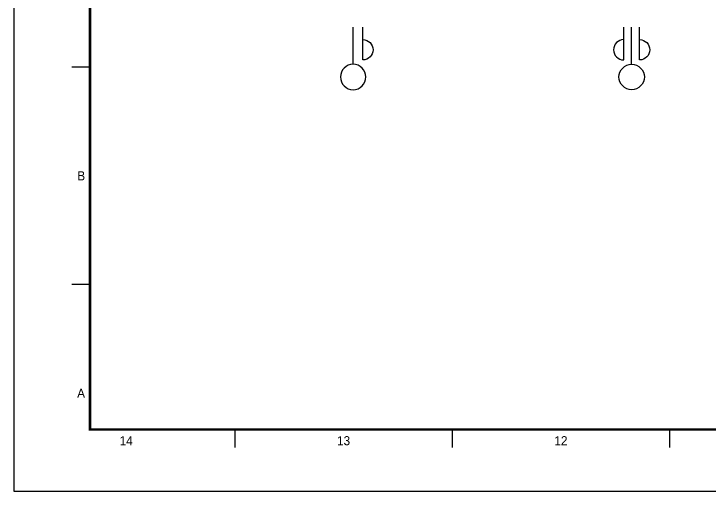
# Model space of a CAD drawing. Header units: millimetres. Extents: x -24416 to 92204, y -190080 to 23760.
# Drawn here: x 50154 to 59763, y -190080 to -183496 of the extents above; entities that cross this region are included whole.
import ezdxf
from ezdxf.enums import TextEntityAlignment as Align

# ---------------------------------------------------------------- set-up
doc = ezdxf.new("R2010")
doc.units = ezdxf.units.MM
doc.header["$LTSCALE"] = 50
doc.linetypes.add('AUDIT_D_220706163347-0', pattern=[0])
for name, color, linetype in [('A-치수', 7, 'AUDIT_D_220706163347-0'), ('AA-BORD-FORM', 7, 'Continuous'), ('AA-BORD-TEXT', 3, 'Continuous'), ('DIM', 7, 'AUDIT_D_220706163347-0')]:
    doc.layers.add(name, color=color, linetype=linetype)
doc.styles.add('HAUD01', font='Dotum.ttf')

# ---------------------------------------------------------------- blocks, each defined once
blk = doc.blocks.new('중심')
at = {"layer": 'DIM'}
blk.add_line((-350, 0), (0, 0), dxfattribs=at)
blk.add_circle((-470, 0), 120, dxfattribs=at)
blk = doc.blocks.new('DIM-1108')
at = {"layer": 'DIM'}
for points in [[(4816.9, -207610.5, -1), (4816.9, -207890.5), (4816.9, -207440.5)], [(8416.9, -207610.5, 1), (8416.9, -207890.5), (8416.9, -207440.5)], [(8636.9, -207610.5, -1), (8636.9, -207890.5), (8636.9, -207440.5)]]:
    blk.add_lwpolyline(points, format="xyb", dxfattribs=at)
at = {"layer": 'A-치수'}
for p, xscale, yscale, zscale, rotation in [((4681.9, -207440.5), -1.458333333333333, 1.458333333333333, 1.458333333333333, 270), ((8526.9, -207440.5), 1.458333333333342, 1.458333333333342, 1.458333333333342, 90)]:
    blk.add_blockref('중심', p, dxfattribs=dict(at, xscale=xscale, yscale=yscale, zscale=zscale, rotation=rotation))
blk = doc.blocks.new('XR-FORM 청주월명')
at = {"layer": 'AA-BORD-FORM', "color": 2}
for p, q in [((21, 117), (16, 117)), ((21, 57), (16, 57)), ((61, 17), (61, 12)), ((121, 17), (121, 12)), ((181, 17), (181, 12))]:
    blk.add_line(p, q, dxfattribs=at)
at = {"layer": 'AA-BORD-FORM', "color": 1}
blk.add_lwpolyline([(0, 0), (841, 0), (841, 594), (0, 594)], close=True, dxfattribs=at)
at = {"layer": 'AA-BORD-FORM', "color": 2, "const_width": 0.682}
blk.add_lwpolyline([(21, 17), (21, 577), (821, 577), (821, 17)], close=True, dxfattribs=at)
at = {"layer": 'AA-BORD-TEXT', "color": 7, "style": 'HAUD01'}
for s, p in [('B', (18.58, 87)), ('A', (18.54, 27)), ('14', (31, 13.9)), ('13', (91, 13.9)), ('12', (151, 13.9))]:
    blk.add_text(s, height=2.5, dxfattribs=at).set_placement(p, align=Align.MIDDLE_CENTER)

msp = doc.modelspace()

# ---------------------------------------------------------------- block references
msp.add_blockref('DIM-1108', (50153.9, 23760))
at = {"xscale": 50, "yscale": 50, "zscale": 50}
msp.add_blockref('XR-FORM 청주월명', (50153.9, -190080), dxfattribs=at)

doc.saveas('drawing.dxf')
